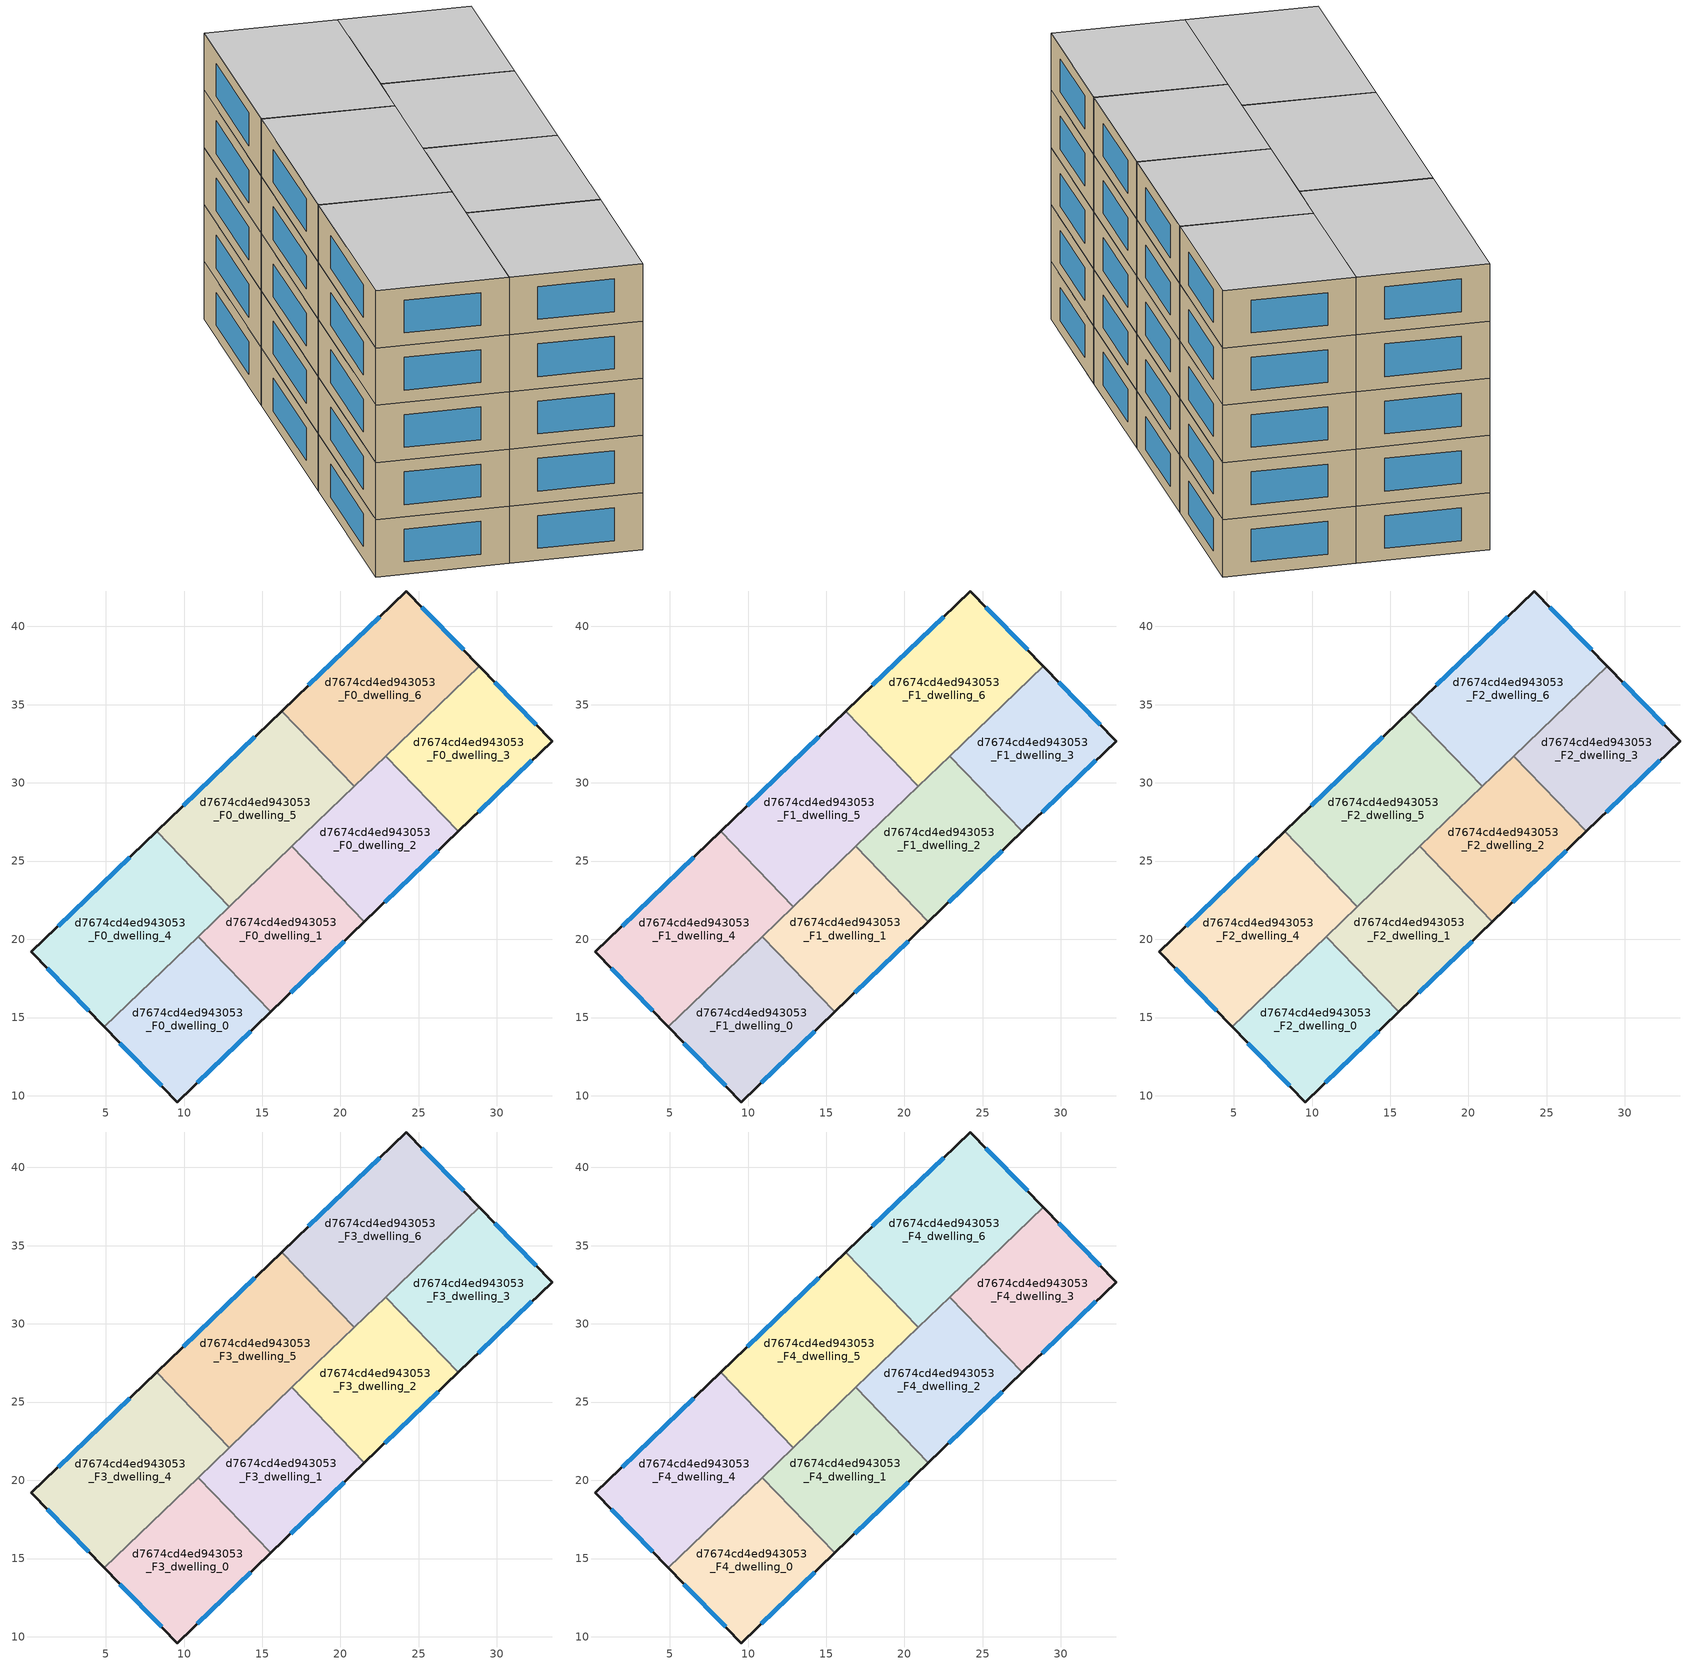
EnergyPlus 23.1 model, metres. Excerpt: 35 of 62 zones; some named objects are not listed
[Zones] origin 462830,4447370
d7674cd4ed943053_F0_dwelling_0
 floor ground (EU_floor_Construction): 10.91,20.17 15.54,15.36 9.56,9.6 4.91,14.4 z0
 wall outside (EU_wall_Construction): 4.91,14.4 9.56,9.6 15.54,15.36 z0:3
 wall to d7674cd4ed943053_F0_dwelling_1 (EU_wall_Construction): 15.54,15.36 10.91,20.17 z0:3
 wall to d7674cd4ed943053_F0_dwelling_4 (EU_wall_Construction): 10.91,20.17 4.91,14.4 z0:3
 window (EU_Window_Construction): 10.84,10.83 14.26,14.13 / 5.9,13.37 8.56,10.63 z0.64:2.36
d7674cd4ed943053_F0_dwelling_1
 floor ground (EU_floor_Construction): 16.9,25.94 21.53,21.13 15.54,15.36 10.91,20.17 z0
 wall outside (EU_wall_Construction): 15.54,15.36 21.53,21.13 z0:3
 wall to d7674cd4ed943053_F0_dwelling_2 (EU_wall_Construction): 21.53,21.13 16.9,25.94 z0:3
 wall to d7674cd4ed943053_F0_dwelling_5 (EU_wall_Construction): 16.9,25.94 12.88,22.08 z0:3
 wall to d7674cd4ed943053_F0_dwelling_4 (EU_wall_Construction): 12.88,22.08 10.91,20.17 z0:3
 window (EU_Window_Construction): 16.82,16.59 20.25,19.89 z0.64:2.36
d7674cd4ed943053_F0_dwelling_2
 floor ground (EU_floor_Construction): 22.89,31.71 27.52,26.89 21.53,21.13 16.9,25.94 z0
 wall outside (EU_wall_Construction): 21.53,21.13 27.52,26.89 z0:3
 wall to d7674cd4ed943053_F0_dwelling_3 (EU_wall_Construction): 27.52,26.89 22.89,31.71 z0:3
 wall to d7674cd4ed943053_F0_dwelling_6 (EU_wall_Construction): 22.89,31.71 20.87,29.77 z0:3
 wall to d7674cd4ed943053_F0_dwelling_5 (EU_wall_Construction): 20.87,29.77 16.9,25.94 z0:3
 window (EU_Window_Construction): 22.81,22.36 26.24,25.66 z0.64:2.36
d7674cd4ed943053_F0_dwelling_3
 floor ground (EU_floor_Construction): 28.87,37.47 33.52,32.67 27.52,26.89 22.89,31.71 z0
 wall outside (EU_wall_Construction): 27.52,26.89 33.52,32.67 28.87,37.47 z0:3
 wall to d7674cd4ed943053_F0_dwelling_6 (EU_wall_Construction): 28.87,37.47 22.89,31.71 z0:3
 window (EU_Window_Construction): 32.52,33.7 29.86,36.44 / 28.81,28.13 32.24,31.43 z0.64:2.36
d7674cd4ed943053_F0_dwelling_4
 floor ground (EU_floor_Construction): 8.25,26.89 12.88,22.08 4.91,14.4 0.25,19.19 z0
 wall outside (EU_wall_Construction): 8.25,26.89 0.25,19.19 4.91,14.4 z0:3
 wall to d7674cd4ed943053_F0_dwelling_5 (EU_wall_Construction): 12.88,22.08 8.25,26.89 z0:3
 window (EU_Window_Construction): 1.25,18.16 3.91,15.42 / 6.53,25.24 1.96,20.84 z0.64:2.36
d7674cd4ed943053_F0_dwelling_5
 floor ground (EU_floor_Construction): 16.23,34.58 20.87,29.77 12.88,22.08 8.25,26.89 z0
 wall outside (EU_wall_Construction): 16.23,34.58 8.25,26.89 z0:3
 wall to d7674cd4ed943053_F0_dwelling_6 (EU_wall_Construction): 20.87,29.77 16.23,34.58 z0:3
 window (EU_Window_Construction): 14.52,32.93 9.96,28.54 z0.64:2.36
d7674cd4ed943053_F0_dwelling_6
 floor ground (EU_floor_Construction): 24.21,42.26 28.87,37.47 20.87,29.77 16.23,34.58 z0
 wall outside (EU_wall_Construction): 28.87,37.47 24.21,42.26 16.23,34.58 z0:3
 window (EU_Window_Construction): 27.87,38.49 25.21,41.23 / 22.5,40.62 17.94,36.23 z0.64:2.36
d7674cd4ed943053_F1_dwelling_0
 floor to d7674cd4ed943053_F0_dwelling_0 (EU_floor_Construction): 10.91,20.17 15.54,15.36 9.56,9.6 4.91,14.4 z3
 wall outside (EU_wall_Construction): 4.91,14.4 9.56,9.6 15.54,15.36 z3:6
 wall to d7674cd4ed943053_F1_dwelling_1 (EU_wall_Construction): 15.54,15.36 10.91,20.17 z3:6
 wall to d7674cd4ed943053_F1_dwelling_4 (EU_wall_Construction): 10.91,20.17 4.91,14.4 z3:6
 window (EU_Window_Construction): 10.84,10.83 14.26,14.13 / 5.9,13.37 8.56,10.63 z3.64:5.36
d7674cd4ed943053_F1_dwelling_1
 floor to d7674cd4ed943053_F0_dwelling_1 (EU_floor_Construction): 16.9,25.94 21.53,21.13 15.54,15.36 10.91,20.17 z3
 wall outside (EU_wall_Construction): 15.54,15.36 21.53,21.13 z3:6
 wall to d7674cd4ed943053_F1_dwelling_2 (EU_wall_Construction): 21.53,21.13 16.9,25.94 z3:6
 wall to d7674cd4ed943053_F1_dwelling_5 (EU_wall_Construction): 16.9,25.94 12.88,22.08 z3:6
 wall to d7674cd4ed943053_F1_dwelling_4 (EU_wall_Construction): 12.88,22.08 10.91,20.17 z3:6
 window (EU_Window_Construction): 16.82,16.59 20.25,19.89 z3.64:5.36
d7674cd4ed943053_F1_dwelling_2
 floor to d7674cd4ed943053_F0_dwelling_2 (EU_floor_Construction): 22.89,31.71 27.52,26.89 21.53,21.13 16.9,25.94 z3
 wall outside (EU_wall_Construction): 21.53,21.13 27.52,26.89 z3:6
 wall to d7674cd4ed943053_F1_dwelling_3 (EU_wall_Construction): 27.52,26.89 22.89,31.71 z3:6
 wall to d7674cd4ed943053_F1_dwelling_6 (EU_wall_Construction): 22.89,31.71 20.87,29.77 z3:6
 wall to d7674cd4ed943053_F1_dwelling_5 (EU_wall_Construction): 20.87,29.77 16.9,25.94 z3:6
 window (EU_Window_Construction): 22.81,22.36 26.24,25.66 z3.64:5.36
d7674cd4ed943053_F1_dwelling_3
 floor to d7674cd4ed943053_F0_dwelling_3 (EU_floor_Construction): 28.87,37.47 33.52,32.67 27.52,26.89 22.89,31.71 z3
 wall outside (EU_wall_Construction): 27.52,26.89 33.52,32.67 28.87,37.47 z3:6
 wall to d7674cd4ed943053_F1_dwelling_6 (EU_wall_Construction): 28.87,37.47 22.89,31.71 z3:6
 window (EU_Window_Construction): 32.52,33.7 29.86,36.44 / 28.81,28.13 32.24,31.43 z3.64:5.36
d7674cd4ed943053_F1_dwelling_4
 floor to d7674cd4ed943053_F0_dwelling_4 (EU_floor_Construction): 8.25,26.89 12.88,22.08 4.91,14.4 0.25,19.19 z3
 wall outside (EU_wall_Construction): 8.25,26.89 0.25,19.19 4.91,14.4 z3:6
 wall to d7674cd4ed943053_F1_dwelling_5 (EU_wall_Construction): 12.88,22.08 8.25,26.89 z3:6
 window (EU_Window_Construction): 1.25,18.16 3.91,15.42 / 6.53,25.24 1.96,20.84 z3.64:5.36
d7674cd4ed943053_F1_dwelling_5
 floor to d7674cd4ed943053_F0_dwelling_5 (EU_floor_Construction): 16.23,34.58 20.87,29.77 12.88,22.08 8.25,26.89 z3
 wall outside (EU_wall_Construction): 16.23,34.58 8.25,26.89 z3:6
 wall to d7674cd4ed943053_F1_dwelling_6 (EU_wall_Construction): 20.87,29.77 16.23,34.58 z3:6
 window (EU_Window_Construction): 14.52,32.93 9.96,28.54 z3.64:5.36
d7674cd4ed943053_F1_dwelling_6
 floor to d7674cd4ed943053_F0_dwelling_6 (EU_floor_Construction): 24.21,42.26 28.87,37.47 20.87,29.77 16.23,34.58 z3
 wall outside (EU_wall_Construction): 28.87,37.47 24.21,42.26 16.23,34.58 z3:6
 window (EU_Window_Construction): 27.87,38.49 25.21,41.23 / 22.5,40.62 17.94,36.23 z3.64:5.36
d7674cd4ed943053_F2_dwelling_0
 floor to d7674cd4ed943053_F1_dwelling_0 (EU_floor_Construction): 10.91,20.17 15.54,15.36 9.56,9.6 4.91,14.4 z6
 wall outside (EU_wall_Construction): 4.91,14.4 9.56,9.6 15.54,15.36 z6:9
 wall to d7674cd4ed943053_F2_dwelling_1 (EU_wall_Construction): 15.54,15.36 10.91,20.17 z6:9
 wall to d7674cd4ed943053_F2_dwelling_4 (EU_wall_Construction): 10.91,20.17 4.91,14.4 z6:9
 window (EU_Window_Construction): 10.84,10.83 14.26,14.13 / 5.9,13.37 8.56,10.63 z6.64:8.36
d7674cd4ed943053_F2_dwelling_1
 floor to d7674cd4ed943053_F1_dwelling_1 (EU_floor_Construction): 16.9,25.94 21.53,21.13 15.54,15.36 10.91,20.17 z6
 wall outside (EU_wall_Construction): 15.54,15.36 21.53,21.13 z6:9
 wall to d7674cd4ed943053_F2_dwelling_2 (EU_wall_Construction): 21.53,21.13 16.9,25.94 z6:9
 wall to d7674cd4ed943053_F2_dwelling_5 (EU_wall_Construction): 16.9,25.94 12.88,22.08 z6:9
 wall to d7674cd4ed943053_F2_dwelling_4 (EU_wall_Construction): 12.88,22.08 10.91,20.17 z6:9
 window (EU_Window_Construction): 16.82,16.59 20.25,19.89 z6.64:8.36
d7674cd4ed943053_F2_dwelling_2
 floor to d7674cd4ed943053_F1_dwelling_2 (EU_floor_Construction): 22.89,31.71 27.52,26.89 21.53,21.13 16.9,25.94 z6
 wall outside (EU_wall_Construction): 21.53,21.13 27.52,26.89 z6:9
 wall to d7674cd4ed943053_F2_dwelling_3 (EU_wall_Construction): 27.52,26.89 22.89,31.71 z6:9
 wall to d7674cd4ed943053_F2_dwelling_6 (EU_wall_Construction): 22.89,31.71 20.87,29.77 z6:9
 wall to d7674cd4ed943053_F2_dwelling_5 (EU_wall_Construction): 20.87,29.77 16.9,25.94 z6:9
 window (EU_Window_Construction): 22.81,22.36 26.24,25.66 z6.64:8.36
d7674cd4ed943053_F2_dwelling_3
 floor to d7674cd4ed943053_F1_dwelling_3 (EU_floor_Construction): 28.87,37.47 33.52,32.67 27.52,26.89 22.89,31.71 z6
 wall outside (EU_wall_Construction): 27.52,26.89 33.52,32.67 28.87,37.47 z6:9
 wall to d7674cd4ed943053_F2_dwelling_6 (EU_wall_Construction): 28.87,37.47 22.89,31.71 z6:9
 window (EU_Window_Construction): 32.52,33.7 29.86,36.44 / 28.81,28.13 32.24,31.43 z6.64:8.36
d7674cd4ed943053_F2_dwelling_4
 floor to d7674cd4ed943053_F1_dwelling_4 (EU_floor_Construction): 8.25,26.89 12.88,22.08 4.91,14.4 0.25,19.19 z6
 wall outside (EU_wall_Construction): 8.25,26.89 0.25,19.19 4.91,14.4 z6:9
 wall to d7674cd4ed943053_F2_dwelling_5 (EU_wall_Construction): 12.88,22.08 8.25,26.89 z6:9
 window (EU_Window_Construction): 1.25,18.16 3.91,15.42 / 6.53,25.24 1.96,20.84 z6.64:8.36
d7674cd4ed943053_F2_dwelling_5
 floor to d7674cd4ed943053_F1_dwelling_5 (EU_floor_Construction): 16.23,34.58 20.87,29.77 12.88,22.08 8.25,26.89 z6
 wall outside (EU_wall_Construction): 16.23,34.58 8.25,26.89 z6:9
 wall to d7674cd4ed943053_F2_dwelling_6 (EU_wall_Construction): 20.87,29.77 16.23,34.58 z6:9
 window (EU_Window_Construction): 14.52,32.93 9.96,28.54 z6.64:8.36
d7674cd4ed943053_F2_dwelling_6
 floor to d7674cd4ed943053_F1_dwelling_6 (EU_floor_Construction): 24.21,42.26 28.87,37.47 20.87,29.77 16.23,34.58 z6
 wall outside (EU_wall_Construction): 28.87,37.47 24.21,42.26 16.23,34.58 z6:9
 window (EU_Window_Construction): 27.87,38.49 25.21,41.23 / 22.5,40.62 17.94,36.23 z6.64:8.36
d7674cd4ed943053_F3_dwelling_0
 floor to d7674cd4ed943053_F2_dwelling_0 (EU_floor_Construction): 10.91,20.17 15.54,15.36 9.56,9.6 4.91,14.4 z9
 wall outside (EU_wall_Construction): 4.91,14.4 9.56,9.6 15.54,15.36 z9:12
 wall to d7674cd4ed943053_F3_dwelling_1 (EU_wall_Construction): 15.54,15.36 10.91,20.17 z9:12
 wall to d7674cd4ed943053_F3_dwelling_4 (EU_wall_Construction): 10.91,20.17 4.91,14.4 z9:12
 window (EU_Window_Construction): 10.84,10.83 14.26,14.13 / 5.9,13.37 8.56,10.63 z9.64:11.36
d7674cd4ed943053_F3_dwelling_1
 floor to d7674cd4ed943053_F2_dwelling_1 (EU_floor_Construction): 16.9,25.94 21.53,21.13 15.54,15.36 10.91,20.17 z9
 wall outside (EU_wall_Construction): 15.54,15.36 21.53,21.13 z9:12
 wall to d7674cd4ed943053_F3_dwelling_2 (EU_wall_Construction): 21.53,21.13 16.9,25.94 z9:12
 wall to d7674cd4ed943053_F3_dwelling_5 (EU_wall_Construction): 16.9,25.94 12.88,22.08 z9:12
 wall to d7674cd4ed943053_F3_dwelling_4 (EU_wall_Construction): 12.88,22.08 10.91,20.17 z9:12
 window (EU_Window_Construction): 16.82,16.59 20.25,19.89 z9.64:11.36
d7674cd4ed943053_F3_dwelling_2
 floor to d7674cd4ed943053_F2_dwelling_2 (EU_floor_Construction): 22.89,31.71 27.52,26.89 21.53,21.13 16.9,25.94 z9
 wall outside (EU_wall_Construction): 21.53,21.13 27.52,26.89 z9:12
 wall to d7674cd4ed943053_F3_dwelling_3 (EU_wall_Construction): 27.52,26.89 22.89,31.71 z9:12
 wall to d7674cd4ed943053_F3_dwelling_6 (EU_wall_Construction): 22.89,31.71 20.87,29.77 z9:12
 wall to d7674cd4ed943053_F3_dwelling_5 (EU_wall_Construction): 20.87,29.77 16.9,25.94 z9:12
 window (EU_Window_Construction): 22.81,22.36 26.24,25.66 z9.64:11.36
d7674cd4ed943053_F3_dwelling_3
 floor to d7674cd4ed943053_F2_dwelling_3 (EU_floor_Construction): 28.87,37.47 33.52,32.67 27.52,26.89 22.89,31.71 z9
 wall outside (EU_wall_Construction): 27.52,26.89 33.52,32.67 28.87,37.47 z9:12
 wall to d7674cd4ed943053_F3_dwelling_6 (EU_wall_Construction): 28.87,37.47 22.89,31.71 z9:12
 window (EU_Window_Construction): 32.52,33.7 29.86,36.44 / 28.81,28.13 32.24,31.43 z9.64:11.36
d7674cd4ed943053_F3_dwelling_4
 floor to d7674cd4ed943053_F2_dwelling_4 (EU_floor_Construction): 8.25,26.89 12.88,22.08 4.91,14.4 0.25,19.19 z9
 wall outside (EU_wall_Construction): 8.25,26.89 0.25,19.19 4.91,14.4 z9:12
 wall to d7674cd4ed943053_F3_dwelling_5 (EU_wall_Construction): 12.88,22.08 8.25,26.89 z9:12
 window (EU_Window_Construction): 1.25,18.16 3.91,15.42 / 6.53,25.24 1.96,20.84 z9.64:11.36
d7674cd4ed943053_F3_dwelling_5
 floor to d7674cd4ed943053_F2_dwelling_5 (EU_floor_Construction): 16.23,34.58 20.87,29.77 12.88,22.08 8.25,26.89 z9
 wall outside (EU_wall_Construction): 16.23,34.58 8.25,26.89 z9:12
 wall to d7674cd4ed943053_F3_dwelling_6 (EU_wall_Construction): 20.87,29.77 16.23,34.58 z9:12
 window (EU_Window_Construction): 14.52,32.93 9.96,28.54 z9.64:11.36
d7674cd4ed943053_F3_dwelling_6
 floor to d7674cd4ed943053_F2_dwelling_6 (EU_floor_Construction): 24.21,42.26 28.87,37.47 20.87,29.77 16.23,34.58 z9
 wall outside (EU_wall_Construction): 28.87,37.47 24.21,42.26 16.23,34.58 z9:12
 window (EU_Window_Construction): 27.87,38.49 25.21,41.23 / 22.5,40.62 17.94,36.23 z9.64:11.36
d7674cd4ed943053_F4_dwelling_0
 floor to d7674cd4ed943053_F3_dwelling_0 (EU_floor_Construction): 10.91,20.17 15.54,15.36 9.56,9.6 4.91,14.4 z12
 wall outside (EU_wall_Construction): 4.91,14.4 9.56,9.6 15.54,15.36 z12:15
 wall to d7674cd4ed943053_F4_dwelling_1 (EU_wall_Construction): 15.54,15.36 10.91,20.17 z12:15
 wall to d7674cd4ed943053_F4_dwelling_4 (EU_wall_Construction): 10.91,20.17 4.91,14.4 z12:15
 window (EU_Window_Construction): 10.84,10.83 14.26,14.13 / 5.9,13.37 8.56,10.63 z12.64:14.36
 ceiling to d7674cd4ed943053_F5_dwelling_0 (EU_floor_Construction): 15.54,15.36 10.91,20.17 4.91,14.4 9.56,9.6 z15
d7674cd4ed943053_F4_dwelling_1
 floor to d7674cd4ed943053_F3_dwelling_1 (EU_floor_Construction): 16.9,25.94 21.53,21.13 15.54,15.36 10.91,20.17 z12
 wall outside (EU_wall_Construction): 15.54,15.36 21.53,21.13 z12:15
 wall to d7674cd4ed943053_F4_dwelling_2 (EU_wall_Construction): 21.53,21.13 16.9,25.94 z12:15
 wall to d7674cd4ed943053_F4_dwelling_5 (EU_wall_Construction): 16.9,25.94 12.88,22.08 z12:15
 wall to d7674cd4ed943053_F4_dwelling_4 (EU_wall_Construction): 12.88,22.08 10.91,20.17 z12:15
 window (EU_Window_Construction): 16.82,16.59 20.25,19.89 z12.64:14.36
 ceiling to d7674cd4ed943053_F5_dwelling_1 (EU_floor_Construction): 21.53,21.13 16.9,25.94 10.91,20.17 15.54,15.36 z15
d7674cd4ed943053_F4_dwelling_2
 floor to d7674cd4ed943053_F3_dwelling_2 (EU_floor_Construction): 22.89,31.71 27.52,26.89 21.53,21.13 16.9,25.94 z12
 wall outside (EU_wall_Construction): 21.53,21.13 27.52,26.89 z12:15
 wall to d7674cd4ed943053_F4_dwelling_3 (EU_wall_Construction): 27.52,26.89 22.89,31.71 z12:15
 wall to d7674cd4ed943053_F4_dwelling_6 (EU_wall_Construction): 22.89,31.71 20.87,29.77 z12:15
 wall to d7674cd4ed943053_F4_dwelling_5 (EU_wall_Construction): 20.87,29.77 16.9,25.94 z12:15
 window (EU_Window_Construction): 22.81,22.36 26.24,25.66 z12.64:14.36
 ceiling to d7674cd4ed943053_F5_dwelling_2 (EU_floor_Construction): 27.52,26.89 22.89,31.71 16.9,25.94 21.53,21.13 z15
d7674cd4ed943053_F4_dwelling_3
 floor to d7674cd4ed943053_F3_dwelling_3 (EU_floor_Construction): 28.87,37.47 33.52,32.67 27.52,26.89 22.89,31.71 z12
 wall outside (EU_wall_Construction): 27.52,26.89 33.52,32.67 28.87,37.47 z12:15
 wall to d7674cd4ed943053_F4_dwelling_6 (EU_wall_Construction): 28.87,37.47 22.89,31.71 z12:15
 window (EU_Window_Construction): 32.52,33.7 29.86,36.44 / 28.81,28.13 32.24,31.43 z12.64:14.36
 ceiling to d7674cd4ed943053_F5_dwelling_3 (EU_floor_Construction): 33.52,32.67 28.87,37.47 22.89,31.71 27.52,26.89 z15
d7674cd4ed943053_F4_dwelling_4
 floor to d7674cd4ed943053_F3_dwelling_4 (EU_floor_Construction): 8.25,26.89 12.88,22.08 4.91,14.4 0.25,19.19 z12
 wall outside (EU_wall_Construction): 8.25,26.89 0.25,19.19 4.91,14.4 z12:15
 wall to d7674cd4ed943053_F4_dwelling_5 (EU_wall_Construction): 12.88,22.08 8.25,26.89 z12:15
 window (EU_Window_Construction): 1.25,18.16 3.91,15.42 / 6.53,25.24 1.96,20.84 z12.64:14.36
 ceiling to d7674cd4ed943053_F5_dwelling_4 (EU_floor_Construction): 12.88,22.08 8.25,26.89 0.25,19.19 4.91,14.4 z15
d7674cd4ed943053_F4_dwelling_5
 floor to d7674cd4ed943053_F3_dwelling_5 (EU_floor_Construction): 16.23,34.58 20.87,29.77 12.88,22.08 8.25,26.89 z12
 wall outside (EU_wall_Construction): 16.23,34.58 8.25,26.89 z12:15
 wall to d7674cd4ed943053_F4_dwelling_6 (EU_wall_Construction): 20.87,29.77 16.23,34.58 z12:15
 window (EU_Window_Construction): 14.52,32.93 9.96,28.54 z12.64:14.36
 ceiling to d7674cd4ed943053_F5_dwelling_5 (EU_floor_Construction): 20.87,29.77 16.23,34.58 8.25,26.89 12.88,22.08 z15
d7674cd4ed943053_F4_dwelling_6
 floor to d7674cd4ed943053_F3_dwelling_6 (EU_floor_Construction): 24.21,42.26 28.87,37.47 20.87,29.77 16.23,34.58 z12
 wall outside (EU_wall_Construction): 28.87,37.47 24.21,42.26 16.23,34.58 z12:15
 window (EU_Window_Construction): 27.87,38.49 25.21,41.23 / 22.5,40.62 17.94,36.23 z12.64:14.36
 ceiling to d7674cd4ed943053_F5_dwelling_6 (EU_floor_Construction): 28.87,37.47 24.21,42.26 16.23,34.58 20.87,29.77 z15
[Building]
EU S2 Campaign: North Axis=0; Terrain=City; Solar Distribution=FullExterior
[Site:Location]
Yerevan-Zvartnots.Intl.AP: Latitude=40.15; Longitude=44.383; Time Zone=4; Elevation=854
[SizingPeriod:WeatherFileDays]
AnnualSizingPeriod: Begin Month=1; Begin Day of Month=1; End Month=12; End Day of Month=31; Day of Week for Start Day=Monday; Use Weather File Daylight Saving Period=No; Use Weather File Rain and Snow Indicators=No
[MATERIAL]
EU_InternalMass_Material: Roughness=MediumRough; Thickness=0.1; Conductivity=1; Density=1800; Specific Heat=900; Thermal Absorptance=0.9; Solar Absorptance=0.7; Visible Absorptance=0.7
[MATERIAL:NOMASS] Roughness=MediumRough; Thermal Absorptance=0.9; Solar Absorptance=0.7; Visible Absorptance=0.7
Name | Thermal Resistance
EU_wall_NoMass | 1.05043
EU_floor_NoMass | 0.478065
[WINDOWMATERIAL:SIMPLEGLAZINGSYSTEM]
EU_Window_SimpleGlazing: UFactor=2.5566; Solar Heat Gain Coefficient=0.75; Visible Transmittance=0.75
[CONSTRUCTION]
EU_wall_Construction: EU_wall_NoMass
EU_floor_Construction: EU_floor_NoMass
EU_Window_Construction: EU_Window_SimpleGlazing
EU_InternalMass_Construction: EU_InternalMass_Material
[ZONE] Type=1; Multiplier=1; Ceiling Height=autocalculate; Floor Area=autocalculate; Part of Total Floor Area=Yes
Name | Volume
d7674cd4ed943053_F0_dwelling_0; d7674cd4ed943053_F1_dwelling_0; d7674cd4ed943053_F2_dwelling_0; d7674cd4ed943053_F3_dwelling_0; d7674cd4ed943053_F4_dwelling_0; d7674cd4ed943053_F0_dwelling_3; d7674cd4ed943053_F1_dwelling_3; d7674cd4ed943053_F2_dwelling_3; d7674cd4ed943053_F3_dwelling_3; d7674cd4ed943053_F4_dwelling_3 | 166.741
d7674cd4ed943053_F0_dwelling_1; d7674cd4ed943053_F1_dwelling_1; d7674cd4ed943053_F2_dwelling_1; d7674cd4ed943053_F3_dwelling_1; d7674cd4ed943053_F4_dwelling_1 | 166.733
d7674cd4ed943053_F0_dwelling_2; d7674cd4ed943053_F1_dwelling_2; d7674cd4ed943053_F2_dwelling_2; d7674cd4ed943053_F3_dwelling_2; d7674cd4ed943053_F4_dwelling_2 | 166.748
d7674cd4ed943053_F0_dwelling_4; d7674cd4ed943053_F1_dwelling_4; d7674cd4ed943053_F2_dwelling_4; d7674cd4ed943053_F3_dwelling_4; d7674cd4ed943053_F4_dwelling_4 | 222.274
d7674cd4ed943053_F0_dwelling_5; d7674cd4ed943053_F1_dwelling_5; d7674cd4ed943053_F2_dwelling_5; d7674cd4ed943053_F3_dwelling_5; d7674cd4ed943053_F4_dwelling_5 | 222.273
d7674cd4ed943053_F0_dwelling_6; d7674cd4ed943053_F1_dwelling_6; d7674cd4ed943053_F2_dwelling_6; d7674cd4ed943053_F3_dwelling_6; d7674cd4ed943053_F4_dwelling_6 | 222.27
[INTERNALMASS] Construction=EU_InternalMass_Construction
Name | Zone or ZoneList | Surface Area
d7674cd4ed943053_F0_dwelling_0_EU_InternalMass | d7674cd4ed943053_F0_dwelling_0 | 55.5803
d7674cd4ed943053_F0_dwelling_1_EU_InternalMass | d7674cd4ed943053_F0_dwelling_1 | 55.5777
d7674cd4ed943053_F0_dwelling_2_EU_InternalMass | d7674cd4ed943053_F0_dwelling_2 | 55.5825
d7674cd4ed943053_F0_dwelling_3_EU_InternalMass | d7674cd4ed943053_F0_dwelling_3 | 55.5803
d7674cd4ed943053_F0_dwelling_4_EU_InternalMass | d7674cd4ed943053_F0_dwelling_4 | 74.0913
d7674cd4ed943053_F0_dwelling_5_EU_InternalMass | d7674cd4ed943053_F0_dwelling_5 | 74.0911
d7674cd4ed943053_F0_dwelling_6_EU_InternalMass | d7674cd4ed943053_F0_dwelling_6 | 74.0898
d7674cd4ed943053_F1_dwelling_0_EU_InternalMass | d7674cd4ed943053_F1_dwelling_0 | 55.5803
d7674cd4ed943053_F1_dwelling_1_EU_InternalMass | d7674cd4ed943053_F1_dwelling_1 | 55.5777
d7674cd4ed943053_F1_dwelling_2_EU_InternalMass | d7674cd4ed943053_F1_dwelling_2 | 55.5825
d7674cd4ed943053_F1_dwelling_3_EU_InternalMass | d7674cd4ed943053_F1_dwelling_3 | 55.5803
d7674cd4ed943053_F1_dwelling_4_EU_InternalMass | d7674cd4ed943053_F1_dwelling_4 | 74.0913
d7674cd4ed943053_F1_dwelling_5_EU_InternalMass | d7674cd4ed943053_F1_dwelling_5 | 74.0911
d7674cd4ed943053_F1_dwelling_6_EU_InternalMass | d7674cd4ed943053_F1_dwelling_6 | 74.0898
d7674cd4ed943053_F2_dwelling_0_EU_InternalMass | d7674cd4ed943053_F2_dwelling_0 | 55.5803
d7674cd4ed943053_F2_dwelling_1_EU_InternalMass | d7674cd4ed943053_F2_dwelling_1 | 55.5777
d7674cd4ed943053_F2_dwelling_2_EU_InternalMass | d7674cd4ed943053_F2_dwelling_2 | 55.5825
d7674cd4ed943053_F2_dwelling_3_EU_InternalMass | d7674cd4ed943053_F2_dwelling_3 | 55.5803
d7674cd4ed943053_F2_dwelling_4_EU_InternalMass | d7674cd4ed943053_F2_dwelling_4 | 74.0913
d7674cd4ed943053_F2_dwelling_5_EU_InternalMass | d7674cd4ed943053_F2_dwelling_5 | 74.0911
d7674cd4ed943053_F2_dwelling_6_EU_InternalMass | d7674cd4ed943053_F2_dwelling_6 | 74.0898
d7674cd4ed943053_F3_dwelling_0_EU_InternalMass | d7674cd4ed943053_F3_dwelling_0 | 55.5803
d7674cd4ed943053_F3_dwelling_1_EU_InternalMass | d7674cd4ed943053_F3_dwelling_1 | 55.5777
d7674cd4ed943053_F3_dwelling_2_EU_InternalMass | d7674cd4ed943053_F3_dwelling_2 | 55.5825
d7674cd4ed943053_F3_dwelling_3_EU_InternalMass | d7674cd4ed943053_F3_dwelling_3 | 55.5803
d7674cd4ed943053_F3_dwelling_4_EU_InternalMass | d7674cd4ed943053_F3_dwelling_4 | 74.0913
d7674cd4ed943053_F3_dwelling_5_EU_InternalMass | d7674cd4ed943053_F3_dwelling_5 | 74.0911
d7674cd4ed943053_F3_dwelling_6_EU_InternalMass | d7674cd4ed943053_F3_dwelling_6 | 74.0898
d7674cd4ed943053_F4_dwelling_0_EU_InternalMass | d7674cd4ed943053_F4_dwelling_0 | 55.5803
d7674cd4ed943053_F4_dwelling_1_EU_InternalMass | d7674cd4ed943053_F4_dwelling_1 | 55.5777
d7674cd4ed943053_F4_dwelling_2_EU_InternalMass | d7674cd4ed943053_F4_dwelling_2 | 55.5825
d7674cd4ed943053_F4_dwelling_3_EU_InternalMass | d7674cd4ed943053_F4_dwelling_3 | 55.5803
d7674cd4ed943053_F4_dwelling_4_EU_InternalMass | d7674cd4ed943053_F4_dwelling_4 | 74.0913
d7674cd4ed943053_F4_dwelling_5_EU_InternalMass | d7674cd4ed943053_F4_dwelling_5 | 74.0911
d7674cd4ed943053_F4_dwelling_6_EU_InternalMass | d7674cd4ed943053_F4_dwelling_6 | 74.0898
[OTHEREQUIPMENT] Fuel Type=Electricity; Design Level Calculation Method=Watts/Area; Power per Zone Floor Area=1; Fraction Latent=0; Fraction Radiant=0; Fraction Lost=0; Carbon Dioxide Generation Rate=0; EndUse Subcategory=EU_Step8_InternalGains
Name | Zone or ZoneList or Space or SpaceList | Schedule
EU_Step8_InternalGain_d7674cd4ed943053_F0_dwelling_0_f000 | d7674cd4ed943053_F0_dwelling_0 | EU_Step8_GainSchedule_d7674cd4ed943053_F0_dwelling_0_f000
EU_Step8_InternalGain_d7674cd4ed943053_F0_dwelling_1_f000 | d7674cd4ed943053_F0_dwelling_1 | EU_Step8_GainSchedule_d7674cd4ed943053_F0_dwelling_1_f000
EU_Step8_InternalGain_d7674cd4ed943053_F0_dwelling_2_f000 | d7674cd4ed943053_F0_dwelling_2 | EU_Step8_GainSchedule_d7674cd4ed943053_F0_dwelling_2_f000
EU_Step8_InternalGain_d7674cd4ed943053_F0_dwelling_3_f000 | d7674cd4ed943053_F0_dwelling_3 | EU_Step8_GainSchedule_d7674cd4ed943053_F0_dwelling_3_f000
EU_Step8_InternalGain_d7674cd4ed943053_F0_dwelling_4_f000 | d7674cd4ed943053_F0_dwelling_4 | EU_Step8_GainSchedule_d7674cd4ed943053_F0_dwelling_4_f000
EU_Step8_InternalGain_d7674cd4ed943053_F0_dwelling_5_f000 | d7674cd4ed943053_F0_dwelling_5 | EU_Step8_GainSchedule_d7674cd4ed943053_F0_dwelling_5_f000
EU_Step8_InternalGain_d7674cd4ed943053_F0_dwelling_6_f000 | d7674cd4ed943053_F0_dwelling_6 | EU_Step8_GainSchedule_d7674cd4ed943053_F0_dwelling_6_f000
EU_Step8_InternalGain_d7674cd4ed943053_F1_dwelling_0_f000 | d7674cd4ed943053_F1_dwelling_0 | EU_Step8_GainSchedule_d7674cd4ed943053_F1_dwelling_0_f000
EU_Step8_InternalGain_d7674cd4ed943053_F1_dwelling_1_f000 | d7674cd4ed943053_F1_dwelling_1 | EU_Step8_GainSchedule_d7674cd4ed943053_F1_dwelling_1_f000
EU_Step8_InternalGain_d7674cd4ed943053_F1_dwelling_2_f000 | d7674cd4ed943053_F1_dwelling_2 | EU_Step8_GainSchedule_d7674cd4ed943053_F1_dwelling_2_f000
EU_Step8_InternalGain_d7674cd4ed943053_F1_dwelling_3_f000 | d7674cd4ed943053_F1_dwelling_3 | EU_Step8_GainSchedule_d7674cd4ed943053_F1_dwelling_3_f000
EU_Step8_InternalGain_d7674cd4ed943053_F1_dwelling_4_f000 | d7674cd4ed943053_F1_dwelling_4 | EU_Step8_GainSchedule_d7674cd4ed943053_F1_dwelling_4_f000
EU_Step8_InternalGain_d7674cd4ed943053_F1_dwelling_5_f000 | d7674cd4ed943053_F1_dwelling_5 | EU_Step8_GainSchedule_d7674cd4ed943053_F1_dwelling_5_f000
EU_Step8_InternalGain_d7674cd4ed943053_F1_dwelling_6_f000 | d7674cd4ed943053_F1_dwelling_6 | EU_Step8_GainSchedule_d7674cd4ed943053_F1_dwelling_6_f000
EU_Step8_InternalGain_d7674cd4ed943053_F2_dwelling_0_f000 | d7674cd4ed943053_F2_dwelling_0 | EU_Step8_GainSchedule_d7674cd4ed943053_F2_dwelling_0_f000
EU_Step8_InternalGain_d7674cd4ed943053_F2_dwelling_1_f000 | d7674cd4ed943053_F2_dwelling_1 | EU_Step8_GainSchedule_d7674cd4ed943053_F2_dwelling_1_f000
EU_Step8_InternalGain_d7674cd4ed943053_F2_dwelling_2_f000 | d7674cd4ed943053_F2_dwelling_2 | EU_Step8_GainSchedule_d7674cd4ed943053_F2_dwelling_2_f000
EU_Step8_InternalGain_d7674cd4ed943053_F2_dwelling_3_f000 | d7674cd4ed943053_F2_dwelling_3 | EU_Step8_GainSchedule_d7674cd4ed943053_F2_dwelling_3_f000
EU_Step8_InternalGain_d7674cd4ed943053_F2_dwelling_4_f000 | d7674cd4ed943053_F2_dwelling_4 | EU_Step8_GainSchedule_d7674cd4ed943053_F2_dwelling_4_f000
EU_Step8_InternalGain_d7674cd4ed943053_F2_dwelling_5_f000 | d7674cd4ed943053_F2_dwelling_5 | EU_Step8_GainSchedule_d7674cd4ed943053_F2_dwelling_5_f000
EU_Step8_InternalGain_d7674cd4ed943053_F2_dwelling_6_f000 | d7674cd4ed943053_F2_dwelling_6 | EU_Step8_GainSchedule_d7674cd4ed943053_F2_dwelling_6_f000
EU_Step8_InternalGain_d7674cd4ed943053_F3_dwelling_0_f000 | d7674cd4ed943053_F3_dwelling_0 | EU_Step8_GainSchedule_d7674cd4ed943053_F3_dwelling_0_f000
EU_Step8_InternalGain_d7674cd4ed943053_F3_dwelling_1_f000 | d7674cd4ed943053_F3_dwelling_1 | EU_Step8_GainSchedule_d7674cd4ed943053_F3_dwelling_1_f000
EU_Step8_InternalGain_d7674cd4ed943053_F3_dwelling_2_f000 | d7674cd4ed943053_F3_dwelling_2 | EU_Step8_GainSchedule_d7674cd4ed943053_F3_dwelling_2_f000
EU_Step8_InternalGain_d7674cd4ed943053_F3_dwelling_3_f000 | d7674cd4ed943053_F3_dwelling_3 | EU_Step8_GainSchedule_d7674cd4ed943053_F3_dwelling_3_f000
EU_Step8_InternalGain_d7674cd4ed943053_F3_dwelling_4_f000 | d7674cd4ed943053_F3_dwelling_4 | EU_Step8_GainSchedule_d7674cd4ed943053_F3_dwelling_4_f000
EU_Step8_InternalGain_d7674cd4ed943053_F3_dwelling_5_f000 | d7674cd4ed943053_F3_dwelling_5 | EU_Step8_GainSchedule_d7674cd4ed943053_F3_dwelling_5_f000
EU_Step8_InternalGain_d7674cd4ed943053_F3_dwelling_6_f000 | d7674cd4ed943053_F3_dwelling_6 | EU_Step8_GainSchedule_d7674cd4ed943053_F3_dwelling_6_f000
EU_Step8_InternalGain_d7674cd4ed943053_F4_dwelling_0_f000 | d7674cd4ed943053_F4_dwelling_0 | EU_Step8_GainSchedule_d7674cd4ed943053_F4_dwelling_0_f000
EU_Step8_InternalGain_d7674cd4ed943053_F4_dwelling_1_f000 | d7674cd4ed943053_F4_dwelling_1 | EU_Step8_GainSchedule_d7674cd4ed943053_F4_dwelling_1_f000
EU_Step8_InternalGain_d7674cd4ed943053_F4_dwelling_2_f000 | d7674cd4ed943053_F4_dwelling_2 | EU_Step8_GainSchedule_d7674cd4ed943053_F4_dwelling_2_f000
EU_Step8_InternalGain_d7674cd4ed943053_F4_dwelling_3_f000 | d7674cd4ed943053_F4_dwelling_3 | EU_Step8_GainSchedule_d7674cd4ed943053_F4_dwelling_3_f000
EU_Step8_InternalGain_d7674cd4ed943053_F4_dwelling_4_f000 | d7674cd4ed943053_F4_dwelling_4 | EU_Step8_GainSchedule_d7674cd4ed943053_F4_dwelling_4_f000
EU_Step8_InternalGain_d7674cd4ed943053_F4_dwelling_5_f000 | d7674cd4ed943053_F4_dwelling_5 | EU_Step8_GainSchedule_d7674cd4ed943053_F4_dwelling_5_f000
EU_Step8_InternalGain_d7674cd4ed943053_F4_dwelling_6_f000 | d7674cd4ed943053_F4_dwelling_6 | EU_Step8_GainSchedule_d7674cd4ed943053_F4_dwelling_6_f000
[ZONEVENTILATION:DESIGNFLOWRATE] Schedule=EU_AlwaysOn; Design Flow Rate Calculation Method=AirChanges/Hour; Air Changes per Hour=0.557805; Ventilation Type=Natural; Fan Pressure Rise=0; Fan Total Efficiency=1; Constant Term Coefficient=1; Temperature Term Coefficient=0; Velocity Term Coefficient=0; Velocity Squared Term Coefficient=0; Minimum Indoor Temperature=-100; Maximum Indoor Temperature=100; Delta Temperature=-100; Minimum Outdoor Temperature=-100; Maximum Outdoor Temperature=100; Maximum Wind Speed=40
Name | Zone or ZoneList or Space or SpaceList
EU_ConstantAir_d7674cd4ed943053_F0_dwelling_0 | d7674cd4ed943053_F0_dwelling_0
EU_ConstantAir_d7674cd4ed943053_F0_dwelling_1 | d7674cd4ed943053_F0_dwelling_1
EU_ConstantAir_d7674cd4ed943053_F0_dwelling_2 | d7674cd4ed943053_F0_dwelling_2
EU_ConstantAir_d7674cd4ed943053_F0_dwelling_3 | d7674cd4ed943053_F0_dwelling_3
EU_ConstantAir_d7674cd4ed943053_F0_dwelling_4 | d7674cd4ed943053_F0_dwelling_4
EU_ConstantAir_d7674cd4ed943053_F0_dwelling_5 | d7674cd4ed943053_F0_dwelling_5
EU_ConstantAir_d7674cd4ed943053_F0_dwelling_6 | d7674cd4ed943053_F0_dwelling_6
EU_ConstantAir_d7674cd4ed943053_F1_dwelling_0 | d7674cd4ed943053_F1_dwelling_0
EU_ConstantAir_d7674cd4ed943053_F1_dwelling_1 | d7674cd4ed943053_F1_dwelling_1
EU_ConstantAir_d7674cd4ed943053_F1_dwelling_2 | d7674cd4ed943053_F1_dwelling_2
EU_ConstantAir_d7674cd4ed943053_F1_dwelling_3 | d7674cd4ed943053_F1_dwelling_3
EU_ConstantAir_d7674cd4ed943053_F1_dwelling_4 | d7674cd4ed943053_F1_dwelling_4
EU_ConstantAir_d7674cd4ed943053_F1_dwelling_5 | d7674cd4ed943053_F1_dwelling_5
EU_ConstantAir_d7674cd4ed943053_F1_dwelling_6 | d7674cd4ed943053_F1_dwelling_6
EU_ConstantAir_d7674cd4ed943053_F2_dwelling_0 | d7674cd4ed943053_F2_dwelling_0
EU_ConstantAir_d7674cd4ed943053_F2_dwelling_1 | d7674cd4ed943053_F2_dwelling_1
EU_ConstantAir_d7674cd4ed943053_F2_dwelling_2 | d7674cd4ed943053_F2_dwelling_2
EU_ConstantAir_d7674cd4ed943053_F2_dwelling_3 | d7674cd4ed943053_F2_dwelling_3
EU_ConstantAir_d7674cd4ed943053_F2_dwelling_4 | d7674cd4ed943053_F2_dwelling_4
EU_ConstantAir_d7674cd4ed943053_F2_dwelling_5 | d7674cd4ed943053_F2_dwelling_5
EU_ConstantAir_d7674cd4ed943053_F2_dwelling_6 | d7674cd4ed943053_F2_dwelling_6
EU_ConstantAir_d7674cd4ed943053_F3_dwelling_0 | d7674cd4ed943053_F3_dwelling_0
EU_ConstantAir_d7674cd4ed943053_F3_dwelling_1 | d7674cd4ed943053_F3_dwelling_1
EU_ConstantAir_d7674cd4ed943053_F3_dwelling_2 | d7674cd4ed943053_F3_dwelling_2
EU_ConstantAir_d7674cd4ed943053_F3_dwelling_3 | d7674cd4ed943053_F3_dwelling_3
EU_ConstantAir_d7674cd4ed943053_F3_dwelling_4 | d7674cd4ed943053_F3_dwelling_4
EU_ConstantAir_d7674cd4ed943053_F3_dwelling_5 | d7674cd4ed943053_F3_dwelling_5
EU_ConstantAir_d7674cd4ed943053_F3_dwelling_6 | d7674cd4ed943053_F3_dwelling_6
EU_ConstantAir_d7674cd4ed943053_F4_dwelling_0 | d7674cd4ed943053_F4_dwelling_0
EU_ConstantAir_d7674cd4ed943053_F4_dwelling_1 | d7674cd4ed943053_F4_dwelling_1
EU_ConstantAir_d7674cd4ed943053_F4_dwelling_2 | d7674cd4ed943053_F4_dwelling_2
EU_ConstantAir_d7674cd4ed943053_F4_dwelling_3 | d7674cd4ed943053_F4_dwelling_3
EU_ConstantAir_d7674cd4ed943053_F4_dwelling_4 | d7674cd4ed943053_F4_dwelling_4
EU_ConstantAir_d7674cd4ed943053_F4_dwelling_5 | d7674cd4ed943053_F4_dwelling_5
EU_ConstantAir_d7674cd4ed943053_F4_dwelling_6 | d7674cd4ed943053_F4_dwelling_6
[HVACTEMPLATE:THERMOSTAT] Constant Heating Setpoint=20; Constant Cooling Setpoint=50
EU_HeatOnly_d7674cd4ed943053_F0_dwelling_0; EU_HeatOnly_d7674cd4ed943053_F0_dwelling_1; EU_HeatOnly_d7674cd4ed943053_F0_dwelling_2; EU_HeatOnly_d7674cd4ed943053_F0_dwelling_3; EU_HeatOnly_d7674cd4ed943053_F0_dwelling_4; EU_HeatOnly_d7674cd4ed943053_F0_dwelling_5; EU_HeatOnly_d7674cd4ed943053_F0_dwelling_6; EU_HeatOnly_d7674cd4ed943053_F1_dwelling_0; EU_HeatOnly_d7674cd4ed943053_F1_dwelling_1; EU_HeatOnly_d7674cd4ed943053_F1_dwelling_2; EU_HeatOnly_d7674cd4ed943053_F1_dwelling_3; EU_HeatOnly_d7674cd4ed943053_F1_dwelling_4; EU_HeatOnly_d7674cd4ed943053_F1_dwelling_5; EU_HeatOnly_d7674cd4ed943053_F1_dwelling_6; EU_HeatOnly_d7674cd4ed943053_F2_dwelling_0; EU_HeatOnly_d7674cd4ed943053_F2_dwelling_1; EU_HeatOnly_d7674cd4ed943053_F2_dwelling_2; EU_HeatOnly_d7674cd4ed943053_F2_dwelling_3; EU_HeatOnly_d7674cd4ed943053_F2_dwelling_4
[HVACTEMPLATE:ZONE:IDEALLOADSAIRSYSTEM] System Availability Schedule=EU_AlwaysOn; Maximum Heating Supply Air Temperature=50; Minimum Cooling Supply Air Temperature=13; Maximum Heating Supply Air Humidity Ratio=0.0156; Minimum Cooling Supply Air Humidity Ratio=0.0077; Heating Limit=NoLimit; Cooling Limit=NoLimit; Heating Availability Schedule=EU_AlwaysOn; Cooling Availability Schedule=EU_CoolingOff; Dehumidification Control Type=ConstantSensibleHeatRatio; Cooling Sensible Heat Ratio=0.7; Dehumidification Setpoint=60; Humidification Control Type=None; Humidification Setpoint=30; Outdoor Air Method=None; Outdoor Air Flow Rate per Person=0.00944; Outdoor Air Flow Rate per Zone Floor Area=0; Outdoor Air Flow Rate per Zone=0; Demand Controlled Ventilation Type=None; Outdoor Air Economizer Type=NoEconomizer; Heat Recovery Type=None; Sensible Heat Recovery Effectiveness=0.7; Latent Heat Recovery Effectiveness=0.65
Name | Template Thermostat
d7674cd4ed943053_F0_dwelling_0 | EU_HeatOnly_d7674cd4ed943053_F0_dwelling_0
d7674cd4ed943053_F0_dwelling_1 | EU_HeatOnly_d7674cd4ed943053_F0_dwelling_1
d7674cd4ed943053_F0_dwelling_2 | EU_HeatOnly_d7674cd4ed943053_F0_dwelling_2
d7674cd4ed943053_F0_dwelling_3 | EU_HeatOnly_d7674cd4ed943053_F0_dwelling_3
d7674cd4ed943053_F0_dwelling_4 | EU_HeatOnly_d7674cd4ed943053_F0_dwelling_4
d7674cd4ed943053_F0_dwelling_5 | EU_HeatOnly_d7674cd4ed943053_F0_dwelling_5
d7674cd4ed943053_F0_dwelling_6 | EU_HeatOnly_d7674cd4ed943053_F0_dwelling_6
d7674cd4ed943053_F1_dwelling_0 | EU_HeatOnly_d7674cd4ed943053_F1_dwelling_0
d7674cd4ed943053_F1_dwelling_1 | EU_HeatOnly_d7674cd4ed943053_F1_dwelling_1
d7674cd4ed943053_F1_dwelling_2 | EU_HeatOnly_d7674cd4ed943053_F1_dwelling_2
d7674cd4ed943053_F1_dwelling_3 | EU_HeatOnly_d7674cd4ed943053_F1_dwelling_3
d7674cd4ed943053_F1_dwelling_4 | EU_HeatOnly_d7674cd4ed943053_F1_dwelling_4
d7674cd4ed943053_F1_dwelling_5 | EU_HeatOnly_d7674cd4ed943053_F1_dwelling_5
d7674cd4ed943053_F1_dwelling_6 | EU_HeatOnly_d7674cd4ed943053_F1_dwelling_6
d7674cd4ed943053_F2_dwelling_0 | EU_HeatOnly_d7674cd4ed943053_F2_dwelling_0
d7674cd4ed943053_F2_dwelling_1 | EU_HeatOnly_d7674cd4ed943053_F2_dwelling_1
d7674cd4ed943053_F2_dwelling_2 | EU_HeatOnly_d7674cd4ed943053_F2_dwelling_2
d7674cd4ed943053_F2_dwelling_3 | EU_HeatOnly_d7674cd4ed943053_F2_dwelling_3
d7674cd4ed943053_F2_dwelling_4 | EU_HeatOnly_d7674cd4ed943053_F2_dwelling_4
d7674cd4ed943053_F2_dwelling_5 | EU_HeatOnly_d7674cd4ed943053_F2_dwelling_5
d7674cd4ed943053_F2_dwelling_6 | EU_HeatOnly_d7674cd4ed943053_F2_dwelling_6
d7674cd4ed943053_F3_dwelling_0 | EU_HeatOnly_d7674cd4ed943053_F3_dwelling_0
d7674cd4ed943053_F3_dwelling_1 | EU_HeatOnly_d7674cd4ed943053_F3_dwelling_1
d7674cd4ed943053_F3_dwelling_2 | EU_HeatOnly_d7674cd4ed943053_F3_dwelling_2
d7674cd4ed943053_F3_dwelling_3 | EU_HeatOnly_d7674cd4ed943053_F3_dwelling_3
d7674cd4ed943053_F3_dwelling_4 | EU_HeatOnly_d7674cd4ed943053_F3_dwelling_4
d7674cd4ed943053_F3_dwelling_5 | EU_HeatOnly_d7674cd4ed943053_F3_dwelling_5
d7674cd4ed943053_F3_dwelling_6 | EU_HeatOnly_d7674cd4ed943053_F3_dwelling_6
d7674cd4ed943053_F4_dwelling_0 | EU_HeatOnly_d7674cd4ed943053_F4_dwelling_0
d7674cd4ed943053_F4_dwelling_1 | EU_HeatOnly_d7674cd4ed943053_F4_dwelling_1
d7674cd4ed943053_F4_dwelling_2 | EU_HeatOnly_d7674cd4ed943053_F4_dwelling_2
d7674cd4ed943053_F4_dwelling_3 | EU_HeatOnly_d7674cd4ed943053_F4_dwelling_3
d7674cd4ed943053_F4_dwelling_4 | EU_HeatOnly_d7674cd4ed943053_F4_dwelling_4
d7674cd4ed943053_F4_dwelling_5 | EU_HeatOnly_d7674cd4ed943053_F4_dwelling_5
d7674cd4ed943053_F4_dwelling_6 | EU_HeatOnly_d7674cd4ed943053_F4_dwelling_6
[SIZING:ZONE] Zone Cooling Design Supply Air Temperature Input Method=SupplyAirTemperature; Zone Cooling Design Supply Air Temperature=13; Zone Heating Design Supply Air Temperature Input Method=SupplyAirTemperature; Zone Heating Design Supply Air Temperature=50; Zone Cooling Design Supply Air Humidity Ratio=0.008; Zone Heating Design Supply Air Humidity Ratio=0.008; Cooling Design Air Flow Method=DesignDay; Cooling Design Air Flow Rate=0; Cooling Minimum Air Flow per Zone Floor Area=0.000762; Cooling Minimum Air Flow=0; Cooling Minimum Air Flow Fraction=0.2; Heating Design Air Flow Method=DesignDay; Heating Design Air Flow Rate=0; Heating Maximum Air Flow per Zone Floor Area=0.002032; Heating Maximum Air Flow=0.141576; Heating Maximum Air Flow Fraction=0.3; Account for Dedicated Outdoor Air System=No; Dedicated Outdoor Air System Control Strategy=NeutralSupplyAir; Dedicated Outdoor Air Low Setpoint Temperature for Design=autosize; Dedicated Outdoor Air High Setpoint Temperature for Design=autosize; Zone Load Sizing Method=Sensible Load Only No Latent Load; Zone Latent Cooling Design Supply Air Humidity Ratio Input Method=HumidityRatioDifference; Zone Cooling Design Supply Air Humidity Ratio Difference=0.005; Zone Latent Heating Design Supply Air Humidity Ratio Input Method=HumidityRatioDifference; Zone Humidification Design Supply Air Humidity Ratio Difference=0.005
d7674cd4ed943053_F0_dwelling_0; d7674cd4ed943053_F0_dwelling_1; d7674cd4ed943053_F0_dwelling_2; d7674cd4ed943053_F0_dwelling_3; d7674cd4ed943053_F0_dwelling_4; d7674cd4ed943053_F0_dwelling_5; d7674cd4ed943053_F0_dwelling_6; d7674cd4ed943053_F1_dwelling_0; d7674cd4ed943053_F1_dwelling_1; d7674cd4ed943053_F1_dwelling_2; d7674cd4ed943053_F1_dwelling_3; d7674cd4ed943053_F1_dwelling_4; d7674cd4ed943053_F1_dwelling_5; d7674cd4ed943053_F1_dwelling_6; d7674cd4ed943053_F2_dwelling_0; d7674cd4ed943053_F2_dwelling_1; d7674cd4ed943053_F2_dwelling_2; d7674cd4ed943053_F2_dwelling_3; d7674cd4ed943053_F2_dwelling_4; d7674cd4ed943053_F2_dwelling_5; d7674cd4ed943053_F2_dwelling_6; d7674cd4ed943053_F3_dwelling_0; d7674cd4ed943053_F3_dwelling_1; d7674cd4ed943053_F3_dwelling_2; d7674cd4ed943053_F3_dwelling_3; d7674cd4ed943053_F3_dwelling_4; d7674cd4ed943053_F3_dwelling_5; d7674cd4ed943053_F3_dwelling_6; d7674cd4ed943053_F4_dwelling_0; d7674cd4ed943053_F4_dwelling_1; d7674cd4ed943053_F4_dwelling_2; d7674cd4ed943053_F4_dwelling_3; d7674cd4ed943053_F4_dwelling_4; d7674cd4ed943053_F4_dwelling_5; d7674cd4ed943053_F4_dwelling_6
[SCHEDULE:CONSTANT]
Name | Hourly Value
EU_AlwaysOn | 1
EU_CoolingOff | 0
[SCHEDULE:FILE] Column Number=1; Rows to Skip at Top=0; Number of Hours of Data=8760; Column Separator=Comma; Interpolate to Timestep=No; Minutes per Item=60; Adjust Schedule for Daylight Savings=Yes
Name | File
EU_Step8_GainSchedule_d7674cd4ed943053_F0_dwelling_0_f000 | ../../schedules/d7674cd4ed943053/d7674cd4ed943053_F0_dwelling_0_f000_gain.csv
EU_Step8_GainSchedule_d7674cd4ed943053_F0_dwelling_1_f000 | ../../schedules/d7674cd4ed943053/d7674cd4ed943053_F0_dwelling_1_f000_gain.csv
EU_Step8_GainSchedule_d7674cd4ed943053_F0_dwelling_2_f000 | ../../schedules/d7674cd4ed943053/d7674cd4ed943053_F0_dwelling_2_f000_gain.csv
EU_Step8_GainSchedule_d7674cd4ed943053_F0_dwelling_3_f000 | ../../schedules/d7674cd4ed943053/d7674cd4ed943053_F0_dwelling_3_f000_gain.csv
EU_Step8_GainSchedule_d7674cd4ed943053_F0_dwelling_4_f000 | ../../schedules/d7674cd4ed943053/d7674cd4ed943053_F0_dwelling_4_f000_gain.csv
EU_Step8_GainSchedule_d7674cd4ed943053_F0_dwelling_5_f000 | ../../schedules/d7674cd4ed943053/d7674cd4ed943053_F0_dwelling_5_f000_gain.csv
EU_Step8_GainSchedule_d7674cd4ed943053_F0_dwelling_6_f000 | ../../schedules/d7674cd4ed943053/d7674cd4ed943053_F0_dwelling_6_f000_gain.csv
EU_Step8_GainSchedule_d7674cd4ed943053_F1_dwelling_0_f000 | ../../schedules/d7674cd4ed943053/d7674cd4ed943053_F1_dwelling_0_f000_gain.csv
EU_Step8_GainSchedule_d7674cd4ed943053_F1_dwelling_1_f000 | ../../schedules/d7674cd4ed943053/d7674cd4ed943053_F1_dwelling_1_f000_gain.csv
EU_Step8_GainSchedule_d7674cd4ed943053_F1_dwelling_2_f000 | ../../schedules/d7674cd4ed943053/d7674cd4ed943053_F1_dwelling_2_f000_gain.csv
EU_Step8_GainSchedule_d7674cd4ed943053_F1_dwelling_3_f000 | ../../schedules/d7674cd4ed943053/d7674cd4ed943053_F1_dwelling_3_f000_gain.csv
EU_Step8_GainSchedule_d7674cd4ed943053_F1_dwelling_4_f000 | ../../schedules/d7674cd4ed943053/d7674cd4ed943053_F1_dwelling_4_f000_gain.csv
EU_Step8_GainSchedule_d7674cd4ed943053_F1_dwelling_5_f000 | ../../schedules/d7674cd4ed943053/d7674cd4ed943053_F1_dwelling_5_f000_gain.csv
EU_Step8_GainSchedule_d7674cd4ed943053_F1_dwelling_6_f000 | ../../schedules/d7674cd4ed943053/d7674cd4ed943053_F1_dwelling_6_f000_gain.csv
EU_Step8_GainSchedule_d7674cd4ed943053_F2_dwelling_0_f000 | ../../schedules/d7674cd4ed943053/d7674cd4ed943053_F2_dwelling_0_f000_gain.csv
EU_Step8_GainSchedule_d7674cd4ed943053_F2_dwelling_1_f000 | ../../schedules/d7674cd4ed943053/d7674cd4ed943053_F2_dwelling_1_f000_gain.csv
EU_Step8_GainSchedule_d7674cd4ed943053_F2_dwelling_2_f000 | ../../schedules/d7674cd4ed943053/d7674cd4ed943053_F2_dwelling_2_f000_gain.csv
EU_Step8_GainSchedule_d7674cd4ed943053_F2_dwelling_3_f000 | ../../schedules/d7674cd4ed943053/d7674cd4ed943053_F2_dwelling_3_f000_gain.csv
EU_Step8_GainSchedule_d7674cd4ed943053_F2_dwelling_4_f000 | ../../schedules/d7674cd4ed943053/d7674cd4ed943053_F2_dwelling_4_f000_gain.csv
EU_Step8_GainSchedule_d7674cd4ed943053_F2_dwelling_5_f000 | ../../schedules/d7674cd4ed943053/d7674cd4ed943053_F2_dwelling_5_f000_gain.csv
EU_Step8_GainSchedule_d7674cd4ed943053_F2_dwelling_6_f000 | ../../schedules/d7674cd4ed943053/d7674cd4ed943053_F2_dwelling_6_f000_gain.csv
EU_Step8_GainSchedule_d7674cd4ed943053_F3_dwelling_0_f000 | ../../schedules/d7674cd4ed943053/d7674cd4ed943053_F3_dwelling_0_f000_gain.csv
EU_Step8_GainSchedule_d7674cd4ed943053_F3_dwelling_1_f000 | ../../schedules/d7674cd4ed943053/d7674cd4ed943053_F3_dwelling_1_f000_gain.csv
EU_Step8_GainSchedule_d7674cd4ed943053_F3_dwelling_2_f000 | ../../schedules/d7674cd4ed943053/d7674cd4ed943053_F3_dwelling_2_f000_gain.csv
EU_Step8_GainSchedule_d7674cd4ed943053_F3_dwelling_3_f000 | ../../schedules/d7674cd4ed943053/d7674cd4ed943053_F3_dwelling_3_f000_gain.csv
EU_Step8_GainSchedule_d7674cd4ed943053_F3_dwelling_4_f000 | ../../schedules/d7674cd4ed943053/d7674cd4ed943053_F3_dwelling_4_f000_gain.csv
EU_Step8_GainSchedule_d7674cd4ed943053_F3_dwelling_5_f000 | ../../schedules/d7674cd4ed943053/d7674cd4ed943053_F3_dwelling_5_f000_gain.csv
EU_Step8_GainSchedule_d7674cd4ed943053_F3_dwelling_6_f000 | ../../schedules/d7674cd4ed943053/d7674cd4ed943053_F3_dwelling_6_f000_gain.csv
EU_Step8_GainSchedule_d7674cd4ed943053_F4_dwelling_0_f000 | ../../schedules/d7674cd4ed943053/d7674cd4ed943053_F4_dwelling_0_f000_gain.csv
EU_Step8_GainSchedule_d7674cd4ed943053_F4_dwelling_1_f000 | ../../schedules/d7674cd4ed943053/d7674cd4ed943053_F4_dwelling_1_f000_gain.csv
EU_Step8_GainSchedule_d7674cd4ed943053_F4_dwelling_2_f000 | ../../schedules/d7674cd4ed943053/d7674cd4ed943053_F4_dwelling_2_f000_gain.csv
EU_Step8_GainSchedule_d7674cd4ed943053_F4_dwelling_3_f000 | ../../schedules/d7674cd4ed943053/d7674cd4ed943053_F4_dwelling_3_f000_gain.csv
EU_Step8_GainSchedule_d7674cd4ed943053_F4_dwelling_4_f000 | ../../schedules/d7674cd4ed943053/d7674cd4ed943053_F4_dwelling_4_f000_gain.csv
EU_Step8_GainSchedule_d7674cd4ed943053_F4_dwelling_5_f000 | ../../schedules/d7674cd4ed943053/d7674cd4ed943053_F4_dwelling_5_f000_gain.csv
EU_Step8_GainSchedule_d7674cd4ed943053_F4_dwelling_6_f000 | ../../schedules/d7674cd4ed943053/d7674cd4ed943053_F4_dwelling_6_f000_gain.csv
